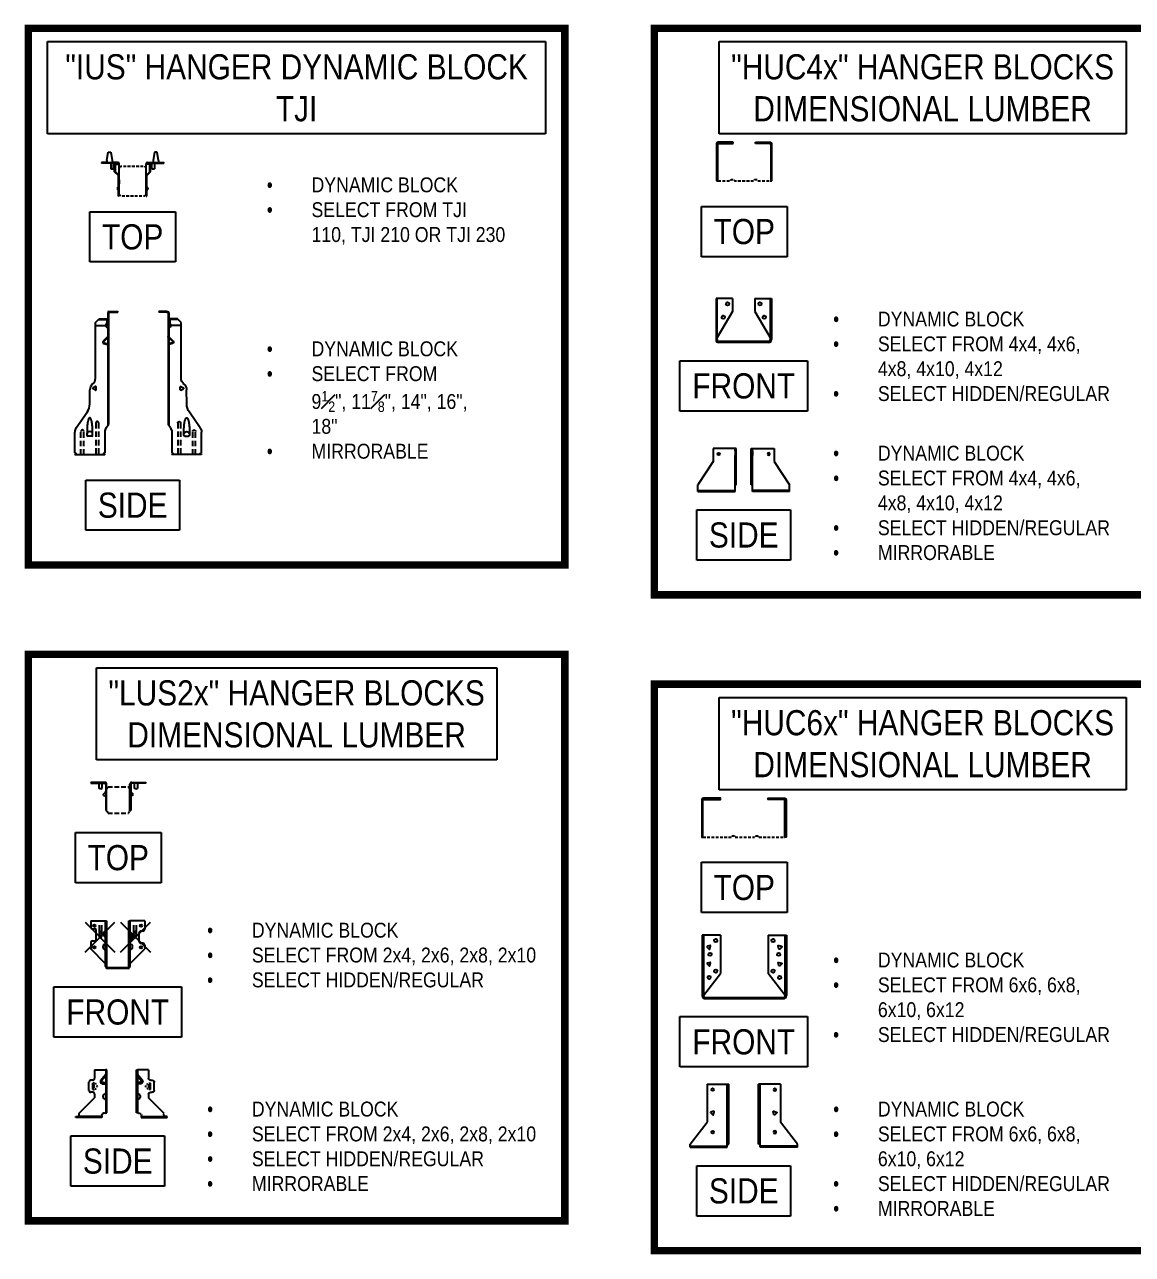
# Model space of a CAD drawing. Header units: inches. Extents: x -2661 to 42767, y -1222 to 9099.
# Drawn here: x 1316.3 to 1390.6, y 1635.5 to 1718 of the extents above; entities that cross this region are included whole.
import ezdxf

# ---------------------------------------------------------------- set-up
doc = ezdxf.new("R2010")
doc.units = ezdxf.units.IN
doc.header["$LTSCALE"] = 12
doc.header["$MEASUREMENT"] = 0
doc.header["$PDMODE"] = 3
for name, pattern in [('HIDDEN', [0.375, 0.25, -0.125]), ('HIDDEN2', [0.1875, 0.125, -0.0625]), ('HIDDEN4', [0.09375, 0.0625, -0.03125]), ('HIDDEN8', [0.04625, 0.03125, -0.015])]:
    doc.linetypes.add(name, pattern=pattern)
doc.layers.get('0').update_dxf_attribs({"linetype": 'CONTINUOUS'})
doc.layers.add('S-ANNO-NOTE', color=4, linetype='CONTINUOUS')
doc.layers.add('S-SIMPSON', color=2, linetype='CONTINUOUS')
doc.styles.add('Arial', font='arial.ttf', dxfattribs={"width": 0.85})

# ---------------------------------------------------------------- blocks, each defined once
blk = doc.blocks.new('HUC44-Top')
at = {"layer": 'S-SIMPSON'}
for p, q in [((-0.753, 0), (-1.752, 0)), ((-0.753, -0.08), (-0.753, 0)), ((-1.862, -0.11), (-1.862, -2.582)), ((-1.784, -0.142), (-1.784, -2.582)), ((-1.721, -0.08), (-0.753, -0.08)), ((0.753, 0), (1.751, 0)), ((0.753, -0.08), (0.753, 0)), ((1.722, -0.08), (0.753, -0.08)), ((1.784, -0.142), (1.784, -2.582)), ((1.861, -2.582), (1.861, -0.11)), ((1.861, -0.11), (1.861, -0.11)), ((-1.862, -2.582), (-1.751, -2.582)), ((1.749, -2.582), (1.861, -2.582))]:
    blk.add_line(p, q, dxfattribs=at)
at = {"layer": 'S-SIMPSON', "color": 1, "linetype": 'HIDDEN8', "ltscale": 0.5, "flags": 128}
blk.add_lwpolyline([(-1.751, -2.582), (-0.907, -2.582, -0.414214), (-0.813, -2.488), (-0.751, -2.488, -0.414214), (-0.657, -2.582), (0.655, -2.582, -0.414214), (0.749, -2.488), (0.812, -2.488, -0.414214), (0.905, -2.582), (1.749, -2.582)], format="xyb", dxfattribs=at)
at = {"layer": 'S-SIMPSON'}
for centre, radius, start, end in [((-1.752, -0.11), 0.11, 90, 180), ((-1.721, -0.142), 0.0625, 90, 180), ((1.722, -0.142), 0.062, 0, 90), ((1.751, -0.11), 0.11, 0, 90)]:
    blk.add_arc(centre, radius, start, end, dxfattribs=at)
blk = doc.blocks.new('HUC66-Top')
blk.add_line((2.804, -0.11), (2.804, -0.111))
at = {"layer": 'S-SIMPSON'}
for points in [[(-2.775, -0.141, -0.414214), (-2.713, -0.079), (-1.602, -0.079), (-1.602, 0), (-2.744, 0, 0.407024), (-2.854, -0.107), (-2.854, -2.611), (-2.775, -2.611)], [(2.725, -0.141, 0.414214), (2.663, -0.079), (1.602, -0.079), (1.602, 0), (2.694, 0, -0.414214), (2.804, -0.11), (2.804, -2.611), (2.725, -2.611)]]:
    blk.add_lwpolyline(points, format="xyb", close=True, dxfattribs=at)
at = {"layer": 'S-SIMPSON', "color": 1, "linetype": 'HIDDEN8', "ltscale": 0.5, "flags": 128}
blk.add_lwpolyline([(-2.775, -2.611), (-0.883, -2.611), (-0.883, -2.58, -0.414214), (-0.82, -2.518), (-0.695, -2.518, -0.414214), (-0.633, -2.58), (-0.633, -2.611), (0.68, -2.611), (0.68, -2.58, -0.414214), (0.742, -2.518), (0.867, -2.518, -0.414214), (0.93, -2.58), (0.93, -2.611), (2.725, -2.611)], format="xyb", dxfattribs=at)
blk = doc.blocks.new('LUS24-r')
for p, q in [((-0.812, 3.125), (-0.812, 2.562)), ((-0.812, 3.125), (-0.062, 3.125)), ((-0.385, 2.442), (-0.074, 2.812)), ((-0.074, 2.789), (-0.373, 2.433)), ((-0.062, 2.731), (-0.342, 2.398)), ((-0.062, 3.125), (-0.062, 0.25)), ((0, 3.125), (-0.062, 3.125)), ((0, 0.25), (0, 3.125)), ((-1.188, 1.75), (-1.188, 2.312)), ((-0.938, 2.438), (-1.062, 2.438)), ((-0.938, 1.814), (-0.938, 2.248)), ((-0.314, 2.321), (-0.136, 2.29)), ((-0.314, 2.273), (-0.142, 2.243)), ((-0.297, 2.201), (-0.063, 2.16)), ((-0.136, 2.29), (-0.142, 2.243)), ((-0.142, 2.242), (-0.063, 2.16)), ((-0.136, 2.29), (-0.056, 2.201)), ((-0.063, 2.16), (-0.056, 2.201)), ((-1.864, 0.199), (-0.812, 1.25)), ((-0.938, 1.625), (-1.062, 1.625)), ((-0.812, 1.5), (-0.812, 1.25)), ((-2.062, 0), (-1.93, 0)), ((-2.062, -0.062), (-2.062, 0)), ((-1.992, -0.062), (-1.864, 0.066)), ((-0.32, 0), (-0.32, -0.062)), ((-0.314, 0.13), (-0.249, 0.196)), ((-0.114, 0.199), (-0.062, 0.25)), ((-0.062, 0.25), (0, 0.25)), ((-0.32, -0.062), (-2.062, -0.062))]:
    blk.add_line(p, q)
at = {"linetype": 'HIDDEN'}
blk.add_line((-0.32, 0), (-1.93, 0), dxfattribs=at)
for centre, radius, start, end in [((-0.938, 2.562), 0.125, 270, 0), ((-0.112, 2.844), 0.0492, 320, 0), ((-0.112, 2.821), 0.0492, 320, 0), ((-1.062, 2.312), 0.125, 90, 180), ((-1.062, 1.75), 0.125, 180, 270), ((-0.938, 1.799), 0.449, 75.69552, 90), ((-0.938, 2.129), 0.0734, 57.39208, 90), ((-0.938, 2.106), 0.0503, 56.48918, 90), ((-0.938, 1.957), 0.0503, 270, 303.51082), ((-0.938, 1.934), 0.0734, 270, 302.60792), ((-0.938, 2.264), 0.449, 270, 284.30448), ((-0.961, 2.07), 0.0931, 32.02811, 56.48918), ((-0.961, 1.992), 0.0931, 303.51082, 327.97189), ((-0.967, 2.082), 0.129, 32.92267, 57.39208), ((-0.967, 1.98), 0.129, 302.60792, 327.07733), ((-0.999, 2.047), 0.138, 14.52655, 32.02811), ((-0.999, 2.016), 0.138, 327.97189, 345.47345), ((-1.058, 2.031), 0.199, 0, 14.52655), ((-1.058, 2.031), 0.199, 345.47345, 0), ((-1.015, 2.051), 0.185, 15.01337, 32.92267), ((-1.015, 2.011), 0.185, 327.07733, 344.98663), ((-1.09, 2.031), 0.263, 0, 15.01337), ((-1.09, 2.031), 0.263, 344.98663, 0), ((-0.905, 1.913), 0.33, 55.25172, 64.66892), ((-0.905, 2.149), 0.33, 295.33108, 304.74828), ((-0.854, 1.986), 0.242, 50.43639, 55.25172), ((-0.854, 2.077), 0.242, 304.74828, 309.56361), ((-0.778, 2.031), 0.153, 0, 23.01579), ((-0.778, 2.031), 0.153, 336.98421, 0), ((-0.272, 2.347), 0.148, 140, 260), ((-0.297, 2.37), 0.0984, 140, 260), ((-0.306, 2.367), 0.0471, 140, 260), ((-0.938, 1.5), 0.125, 0, 90), ((-0.062, 1.344), 0.188, 90.03056, 270), ((-1.93, 0.133), 0.0938, 314.99996, 45.00004), ((-0.243, 0.062), 0.0991, 136.2702, 218.55724), ((-0.18, 0.133), 0.0938, 45.00493, 137.32573)]:
    blk.add_arc(centre, radius, start, end)
blk = doc.blocks.new('*U1192')
at = {"layer": 'S-SIMPSON'}
blk.add_blockref('LUS24-r', (0, 0), dxfattribs=at)
blk.add_blockref('LUS24-r', (0, 0), dxfattribs=at)
blk.add_blockref('LUS24-r', (0, 0), dxfattribs=at)
blk = doc.blocks.new('IUS-9-1-2-Right')
for p, q in [((0.05, 0.05), (0.625, 0.05)), ((0.05, 0), (0.625, 0)), ((0.625, 0.05), (0.625, 0)), ((-0.875, -0.691), (-0.625, -0.441)), ((-0.874, -4.426), (-0.875, -0.691)), ((-0.675, -0.491), (-0.115, -0.491)), ((-0.625, -0.441), (-0.115, -0.441)), ((-0.115, -0.441), (-0.115, -0.747)), ((-0.05, -0.05), (-0.05, -7.594)), ((0, -0.05), (0, -7.523)), ((-0.875, -0.875), (-0.181, -0.875)), ((-1.103, -4.853), (-1.021, -4.771)), ((-0.05, -4.376), (0, -4.376)), ((-0.05, -4.593), (0, -4.593)), ((-1.25, -6.137), (-1.249, -5.206)), ((-0.868, -4.978), (-1.03, -5.072)), ((-0.868, -5.22), (-1.03, -5.126)), ((-0.821, -5.192), (-0.821, -5.004)), ((-2.16, -7.751), (-1.431, -6.71)), ((-2.25, -9.419), (-2.25, -8.038)), ((-0.25, -8.037), (-0.25, -9.419)), ((-0.16, -7.752), (0, -7.523)), ((-1.122, -8.306), (-1.378, -8.306)), ((-2.25, -9.5), (-2.25, -9.55)), ((-2.25, -9.55), (-0.25, -9.55)), ((-0.25, -9.5), (-0.25, -9.55))]:
    blk.add_line(p, q)
at = {"linetype": 'Continuous'}
for p, q in [((-0.059, -1.641), (-0.348, -1.93)), ((-0.05, -1.697), (-0.315, -1.962)), ((-0.305, -2.09), (-0.063, -2.155)), ((-0.293, -2.046), (-0.051, -2.111)), ((-0.051, -2.111), (-0.063, -2.155)), ((-2.25, -9.5), (-2.165, -9.5)), ((-0.335, -9.5), (-0.25, -9.5))]:
    blk.add_line(p, q, dxfattribs=at)
at = {"linetype": 'HIDDEN4', "ltscale": 0.5}
for p, q in [((-1.844, -9.55), (-1.844, -7.988)), ((-1.656, -9.55), (-1.656, -7.988)), ((-0.844, -7.425), (-0.844, -9.55)), ((-0.656, -7.425), (-0.656, -9.55))]:
    blk.add_line(p, q, dxfattribs=at)
blk.add_lwpolyline([(-1.062, -8.246), (-1.064, -7.88), (-1.067, -7.792), (-1.071, -7.712), (-1.076, -7.639), (-1.083, -7.572), (-1.09, -7.511), (-1.097, -7.455), (-1.105, -7.404), (-1.114, -7.357), (-1.123, -7.315), (-1.132, -7.276), (-1.141, -7.241), (-1.151, -7.209), (-1.162, -7.181), (-1.172, -7.155), (-1.184, -7.133), (-1.195, -7.113), (-1.208, -7.097), (-1.221, -7.084), (-1.236, -7.076), (-1.25, -7.074), (-1.264, -7.076), (-1.278, -7.084), (-1.292, -7.096), (-1.304, -7.112), (-1.316, -7.132), (-1.328, -7.154), (-1.338, -7.18), (-1.349, -7.208), (-1.359, -7.24), (-1.368, -7.275), (-1.378, -7.314), (-1.386, -7.356), (-1.395, -7.403), (-1.403, -7.454), (-1.411, -7.51), (-1.418, -7.571), (-1.424, -7.638), (-1.429, -7.711), (-1.434, -7.792), (-1.437, -7.879), (-1.438, -8.246)])
for centre, radius, start, end in [((0.05, -0.05), 0.1, 90, 180), ((-0.025, -0.875), 0.156, 125.16969, 260.83192), ((0.05, -0.05), 0.05, 90, 180), ((-0.749, -5.206), 0.5, 128.682, 179.95491), ((-1.374, -4.426), 0.5, 308.682, 0.01126), ((-1.015, -5.099), 0.0312, 120, 240), ((-0.852, -5.005), 0.0312, 0, 120), ((-0.852, -5.193), 0.0312, 240, 0), ((-2.25, -6.137), 1, 325, 359.95491), ((-1.75, -8.038), 0.5, 145, 180), ((-1.378, -8.246), 0.06, 180, 270), ((-1.25, -8.181), 0.187, 0, 180), ((-1.122, -8.246), 0.06, 270, 0), ((0.248, -8.037), 0.497, 145, 180), ((-2.25, -9.505), 0.0855, 328.24314, 90), ((-0.25, -9.505), 0.0855, 90, 211.75686)]:
    blk.add_arc(centre, radius, start, end)
at = {"linetype": 'Continuous'}
for centre, radius, start, end in [((-0.092, -1.609), 0.046, 315, 335.92939), ((-0.115, -1.602), 0.115, 315.16522, 351.56344), ((-0.28, -1.998), 0.096, 135, 255), ((-0.28, -1.998), 0.05, 135, 255)]:
    blk.add_arc(centre, radius, start, end, dxfattribs=at)
at = {"linetype": 'HIDDEN2'}
for centre in [(-0.75, -7.425), (-1.75, -7.988)]:
    blk.add_arc(centre, 0.0938, 0, 180, dxfattribs=at)
blk = doc.blocks.new('*U1191')
at = {"layer": 'S-SIMPSON'}
blk.add_blockref('IUS-9-1-2-Right', (0, 0), dxfattribs=at)
blk = doc.blocks.new('LUS-Top')
at = {"layer": 'S-SIMPSON'}
for p, q in [((-0.906, 0), (-1.844, 0)), ((-1.844, 0), (-1.844, -0.062)), ((0.906, 0), (1.844, 0)), ((1.844, 0), (1.844, -0.062)), ((-1.844, -0.062), (-0.906, -0.062)), ((-1.281, -0.417), (-1.281, -0.062)), ((-1.211, -0.438), (-1.281, -0.417)), ((-1.164, -0.438), (-1.211, -0.438)), ((-1.164, -0.438), (-1.094, -0.417)), ((-1.094, -0.062), (-1.094, -0.417)), ((-1.019, -0.827), (-0.863, -0.67)), ((-0.844, -0.125), (-0.844, -1.867)), ((-0.781, -1.93), (-0.781, -0.125)), ((0.781, -1.93), (0.781, -0.125)), ((0.844, -0.125), (0.844, -1.868)), ((1.019, -0.827), (0.863, -0.67)), ((1.844, -0.062), (0.906, -0.062)), ((1.094, -0.417), (1.094, -0.062)), ((1.164, -0.438), (1.094, -0.417)), ((1.211, -0.438), (1.164, -0.438)), ((1.211, -0.438), (1.281, -0.417)), ((1.281, -0.062), (1.281, -0.417)), ((-0.987, -0.859), (-1.019, -0.827)), ((-0.987, -0.859), (-0.844, -0.938)), ((0.987, -0.859), (0.844, -0.938)), ((0.987, -0.859), (1.019, -0.827)), ((-0.844, -1.867), (-0.75, -1.961)), ((0.848, -1.864), (0.75, -1.961))]:
    blk.add_line(p, q, dxfattribs=at)
at = {"layer": 'S-SIMPSON', "color": 1, "linetype": 'HIDDEN8', "ltscale": 0.8}
for points in [[(-0.75, -0.401, 0.317838), (-0.688, -0.312), (0.688, -0.312, 0.317838), (0.75, -0.401)], [(-0.75, -1.961), (-0.715, -1.996, -0.198912), (-0.688, -2.062), (0.688, -2.062, -0.198912), (0.715, -1.996), (0.75, -1.961)]]:
    blk.add_lwpolyline(points, format="xyb", dxfattribs=at)
at = {"layer": 'S-SIMPSON'}
for centre, radius, start, end in [((-0.906, -0.125), 0.125, 0, 90), ((0.906, -0.125), 0.125, 90, 180), ((-0.906, -0.125), 0.0625, 0, 90), ((-0.908, -0.625), 0.0647, 315, 0), ((-0.781, -0.312), 0.0937, 269.99988, 289.47113), ((0.781, -0.312), 0.0937, 250.52887, 270.00012), ((0.906, -0.125), 0.0625, 90, 180), ((0.908, -0.625), 0.0647, 180, 225)]:
    blk.add_arc(centre, radius, start, end, dxfattribs=at)
blk = doc.blocks.new('LUS24-f')
for p, q in [((-1.812, 3.125), (-1.812, 2.719)), ((-1.812, 3.125), (-0.812, 3.125)), ((-1.688, 2.594), (-1.562, 2.594)), ((-1.25, 2.844), (-1.25, 2.062)), ((-1.25, 2.844), (-1.25, 2.062)), ((-1.25, 2.719), (-1.25, 2.062)), ((-1.25, 2.719), (-1.25, 2.062)), ((-1.062, 2.062), (-1.062, 2.844)), ((-1.062, 2.062), (-1.062, 2.844)), ((-1.062, 2.062), (-1.062, 2.719)), ((-1.062, 2.062), (-1.062, 2.719)), ((-0.812, 0.062), (-0.812, 3.125)), ((-0.812, 3.125), (-0.75, 3.125)), ((-0.75, 3.125), (-0.75, 0.062)), ((0.75, 0.062), (0.75, 3.125)), ((0.75, 3.125), (0.812, 3.125)), ((0.812, 3.125), (0.812, 0.062)), ((1.812, 3.125), (0.812, 3.125)), ((1.062, 2.844), (1.062, 2.062)), ((1.062, 2.844), (1.062, 2.062)), ((1.062, 2.719), (1.062, 2.062)), ((1.062, 2.719), (1.062, 2.062)), ((1.25, 2.062), (1.25, 2.844)), ((1.25, 2.062), (1.25, 2.844)), ((1.25, 2.062), (1.25, 2.719)), ((1.25, 2.062), (1.25, 2.719)), ((1.812, 3.125), (1.812, 2.562)), ((-1.812, 1.656), (-1.812, 1.25)), ((-1.688, 1.781), (-1.562, 1.781)), ((-1.438, 1.906), (-1.438, 2.469)), ((-1.213, 2.185), (-1.25, 2.222)), ((-1.206, 2.178), (-1.25, 2.222)), ((-1.213, 2.185), (-1.25, 2.222)), ((-1.206, 2.178), (-1.25, 2.222)), ((-1.157, 1.969), (-1.25, 2.062)), ((-1.157, 1.969), (-1.25, 2.062)), ((-1.157, 1.969), (-1.25, 2.062)), ((-1.157, 1.969), (-1.25, 2.062)), ((-1.157, 2.129), (-1.156, 2.129)), ((-1.157, 2.129), (-1.156, 2.129)), ((-1.157, 1.969), (-1.156, 1.969)), ((-1.157, 1.969), (-1.156, 1.969)), ((-1.157, 1.969), (-1.156, 1.969)), ((-1.157, 1.969), (-1.156, 1.969)), ((-1.156, 1.969), (-1.062, 2.062)), ((-1.156, 1.969), (-1.062, 2.062)), ((-1.156, 1.969), (-1.062, 2.062)), ((-1.156, 1.969), (-1.062, 2.062)), ((-1.107, 2.178), (-1.062, 2.223)), ((-1.107, 2.178), (-1.062, 2.223)), ((-1.1, 2.185), (-1.062, 2.223)), ((-1.1, 2.185), (-1.062, 2.223)), ((1.099, 2.185), (1.062, 2.222)), ((1.106, 2.178), (1.062, 2.222)), ((1.099, 2.185), (1.062, 2.222)), ((1.106, 2.178), (1.062, 2.222)), ((1.156, 1.969), (1.062, 2.062)), ((1.156, 1.969), (1.062, 2.062)), ((1.156, 1.969), (1.062, 2.062)), ((1.156, 1.969), (1.062, 2.062)), ((1.156, 2.129), (1.156, 2.129)), ((1.156, 2.129), (1.156, 2.129)), ((1.156, 1.969), (1.25, 2.062)), ((1.156, 1.969), (1.25, 2.062)), ((1.156, 1.969), (1.25, 2.062)), ((1.156, 1.969), (1.25, 2.062)), ((1.156, 1.969), (1.156, 1.969)), ((1.156, 1.969), (1.156, 1.969)), ((1.156, 1.969), (1.156, 1.969)), ((1.156, 1.969), (1.156, 1.969)), ((1.205, 2.178), (1.25, 2.223)), ((1.205, 2.178), (1.25, 2.223)), ((1.212, 2.185), (1.25, 2.223)), ((1.212, 2.185), (1.25, 2.223)), ((1.438, 1.75), (1.438, 2.312)), ((1.688, 2.438), (1.562, 2.438)), ((-0.812, 0.25), (-1.812, 1.25)), ((0.812, 0.25), (1.812, 1.25)), ((1.688, 1.625), (1.562, 1.625)), ((1.812, 1.5), (1.812, 1.25)), ((-0.688, 0), (0.688, 0)), ((0.688, -0.062), (-0.688, -0.062))]:
    blk.add_line(p, q)
for centre in [(-1.562, 2.812), (1.562, 2.812), (-1.562, 1.344), (1.562, 1.344)]:
    blk.add_circle(centre, 0.0781)
for centre, radius, start, end in [((-1.688, 2.719), 0.125, 180, 270), ((-1.562, 2.469), 0.125, 0, 90), ((1.688, 2.562), 0.125, 270, 0), ((-1.688, 1.656), 0.125, 90, 180), ((-1.562, 1.906), 0.125, 270, 0), ((-1.157, 2.287), 0.114, 54.80881, 127.53826), ((-1.157, 2.287), 0.114, 54.80881, 127.53826), ((-1.157, 2.44), 0.114, 232.46174, 305.19119), ((-1.157, 2.44), 0.114, 232.46174, 305.19119), ((-1.157, 2.228), 0.07, 225, 315), ((-1.157, 2.228), 0.07, 225, 315), ((-0.821, 2.25), 0.167, 156.99204, 180), ((-0.821, 2.25), 0.167, 180, 203.00796), ((-0.817, 2.248), 0.171, 134.28797, 156.99204), ((-0.817, 2.252), 0.171, 203.00796, 225.71203), ((-0.845, 2.25), 0.11, 154.68018, 180), ((-0.845, 2.25), 0.11, 180, 205.31982), ((-0.829, 2.242), 0.127, 131.20188, 154.68018), ((-0.829, 2.258), 0.127, 205.31982, 228.79812), ((-0.814, 2.246), 0.175, 112.00089, 134.28797), ((-0.814, 2.254), 0.175, 225.71203, 247.99911), ((-0.819, 2.231), 0.143, 109.9327, 131.20188), ((-0.819, 2.269), 0.143, 228.79812, 250.0673), ((-0.812, 2.241), 0.18, 104.8384, 112.00089), ((-0.812, 2.259), 0.18, 247.99911, 255.1616), ((-0.812, 2.212), 0.163, 106.42048, 109.9327), ((-0.812, 2.288), 0.163, 250.0673, 253.57952), ((-0.864, 2.467), 0.052, 276.61475, 0.38141), ((-0.864, 2.033), 0.052, 359.61859, 83.38525), ((-0.865, 2.467), 0.0986, 273.85809, 302.25182), ((-0.865, 2.033), 0.0986, 57.74818, 86.14191), ((0.864, 2.248), 0.052, 179.61859, 263.38525), ((0.865, 2.248), 0.0986, 237.74818, 266.14191), ((0.865, 1.814), 0.0986, 93.85809, 122.25182), ((0.864, 1.815), 0.052, 96.61475, 180.38141), ((0.812, 2.023), 0.18, 67.99911, 75.1616), ((0.812, 1.994), 0.163, 70.0673, 73.57952), ((0.812, 2.069), 0.163, 286.42048, 289.9327), ((0.812, 2.04), 0.18, 284.8384, 292.00089), ((0.819, 2.012), 0.143, 48.79812, 70.0673), ((0.819, 2.051), 0.143, 289.9327, 311.20188), ((0.814, 2.027), 0.175, 45.71203, 67.99911), ((0.814, 2.036), 0.175, 292.00089, 314.28797), ((0.829, 2.024), 0.127, 25.31982, 48.79812), ((0.829, 2.039), 0.127, 311.20188, 334.68018), ((0.817, 2.03), 0.171, 23.00796, 45.71203), ((0.817, 2.033), 0.171, 314.28797, 336.99204), ((0.845, 2.031), 0.11, 0, 25.31982), ((0.845, 2.031), 0.11, 334.68018, 0), ((0.821, 2.031), 0.167, 0, 23.00796), ((0.821, 2.031), 0.167, 336.99204, 0), ((1.155, 2.287), 0.114, 54.80881, 127.53826), ((1.155, 2.287), 0.114, 54.80881, 127.53826), ((1.155, 2.44), 0.114, 232.46174, 305.19119), ((1.155, 2.44), 0.114, 232.46174, 305.19119), ((1.156, 2.228), 0.07, 225, 315), ((1.156, 2.228), 0.07, 225, 315), ((1.562, 2.312), 0.125, 90, 180), ((1.562, 1.75), 0.125, 180, 270), ((-0.812, 1.375), 0.188, 90, 270), ((0.812, 1.375), 0.188, 270, 90), ((1.688, 1.5), 0.125, 0, 90), ((-0.688, 0.062), 0.125, 180, 270), ((-0.688, 0.062), 0.0625, 180, 270), ((0.688, 0.062), 0.0625, 270, 0), ((0.688, 0.062), 0.125, 270, 0)]:
    blk.add_arc(centre, radius, start, end)
for p in [(-1.188, 2.031), (-1.188, 2.031), (1.188, 2.031), (1.188, 2.031), (1.188, 2.031)]:
    blk.add_point(p)
blk = doc.blocks.new('*U1190')
at = {"layer": 'S-SIMPSON'}
blk.add_blockref('LUS24-f', (0, 0), dxfattribs=at)
blk = doc.blocks.new('*U1188')
at = {"layer": 'S-SIMPSON', "xscale": -1}
blk.add_blockref('LUS24-r', (0, 0), dxfattribs=at)
blk.add_blockref('LUS24-r', (0, 0), dxfattribs=at)
blk.add_blockref('LUS24-r', (0, 0), dxfattribs=at)
blk = doc.blocks.new('*U1180')
at = {"layer": 'S-SIMPSON', "xscale": -1}
blk.add_blockref('IUS-9-1-2-Right', (0, 0), dxfattribs=at)
blk = doc.blocks.new('HUC44-f')
for p, q in [((-1.861, 2.872), (-1.861, 0.11)), ((-0.751, 2.872), (-1.861, 2.872)), ((-1.783, 0.105), (-1.783, 2.872)), ((-0.751, 2.872), (-0.751, 1.997)), ((0.751, 2.872), (0.751, 1.997)), ((0.751, 2.872), (1.783, 2.872)), ((1.783, 2.872), (1.783, 0.122)), ((1.783, 2.872), (1.862, 2.872)), ((1.862, 2.872), (1.862, 0.12)), ((-0.751, 1.997), (-1.783, 0.257)), ((0.751, 1.997), (1.783, 0.257)), ((1.658, 0), (-1.658, 0)), ((1.662, -0.079), (-1.661, -0.079))]:
    blk.add_line(p, q)
for centre in [(-1.088, 2.51), (1.088, 2.51), (-1.376, 1.622), (1.376, 1.622)]:
    blk.add_circle(centre, 0.109)
for centre, radius, start, end in [((-1.661, 0.121), 0.2, 180, 270), ((-1.658, 0.125), 0.125, 180, 270), ((1.658, 0.125), 0.125, 270, 0), ((1.662, 0.121), 0.2, 270, 0)]:
    blk.add_arc(centre, radius, start, end)
blk = doc.blocks.new('*U1185')
at = {"layer": 'S-SIMPSON'}
blk.add_blockref('HUC44-f', (0, 0), dxfattribs=at)
blk = doc.blocks.new('HUC44-r')
for p, q in [((-1.552, 2.812), (-1.552, 1.938)), ((0, 2.812), (-1.552, 2.812)), ((-0.08, 2.656), (-0.08, 2.344)), ((0, 0.373), (0, 2.812)), ((-1.552, 1.938), (-2.577, 0.374)), ((-2.577, -0.063), (-2.577, 0.374)), ((-0.08, -0.063), (-0.08, 0.373)), ((-0.08, 0.373), (0, 0.373)), ((-2.577, -0.063), (-0.08, -0.063))]:
    blk.add_line(p, q)
at = {"linetype": 'HIDDEN'}
for p, q in [((-0.08, 2.656), (-0.08, 2.812)), ((-0.08, 0.373), (-0.08, 2.344)), ((-2.577, 0), (-0.08, 0))]:
    blk.add_line(p, q, dxfattribs=at)
blk.add_circle((-1.178, 2.437), 0.078)
blk = doc.blocks.new('*U1178')
at = {"layer": 'S-SIMPSON'}
blk.add_blockref('HUC44-r', (0, 0), dxfattribs=at)
blk = doc.blocks.new('*U1176')
at = {"layer": 'S-SIMPSON', "xscale": -1}
blk.add_blockref('HUC44-r', (0, 0), dxfattribs=at)
blk = doc.blocks.new('HUC66-f')
for p, q in [((-2.824, 4.188), (-2.824, 0.118)), ((-1.59, 4.188), (-2.824, 4.188)), ((-2.745, 4.188), (-2.745, 0.122)), ((-1.59, 4.188), (-1.59, 1.615)), ((1.611, 4.188), (1.611, 1.615)), ((1.611, 4.188), (2.828, 4.188)), ((2.75, 0.125), (2.75, 4.188)), ((2.828, 4.188), (2.828, 0.121)), ((-2.729, 0.138), (-1.59, 1.615)), ((2.75, 0.138), (1.611, 1.615)), ((-2.625, 0), (2.625, 0)), ((-2.624, -0.079), (2.628, -0.079))]:
    blk.add_line(p, q)
for points in [[(-2.294, 3.482), (-2.477, 3.433, 0.57735), (-2.491, 3.381), (-2.357, 3.247, 0.57735), (-2.305, 3.261), (-2.256, 3.444, 0.57735)], [(2.315, 3.482), (2.498, 3.433, -0.57735), (2.512, 3.381), (2.378, 3.247, -0.57735), (2.326, 3.261), (2.277, 3.444, -0.57735)], [(-2.294, 2.354), (-2.477, 2.305, 0.57735), (-2.491, 2.253), (-2.357, 2.119, 0.57735), (-2.305, 2.133), (-2.256, 2.316, 0.57735)], [(2.315, 2.354), (2.498, 2.305, -0.57735), (2.512, 2.253), (2.378, 2.119, -0.57735), (2.326, 2.133), (2.277, 2.316, -0.57735)]]:
    blk.add_lwpolyline(points, format="xyb", close=True)
for centre in [(-1.911, 3.813), (1.932, 3.813), (-2.29, 2.891), (2.311, 2.891), (-1.911, 1.767), (1.932, 1.767), (-2.353, 1.34), (2.374, 1.34)]:
    blk.add_circle(centre, 0.109)
for centre, radius, start, end in [((-2.624, 0.121), 0.2, 180, 270), ((-2.62, 0.125), 0.125, 180, 269.9927), ((2.625, 0.125), 0.125, 269.9927, 0), ((2.628, 0.121), 0.2, 270, 0)]:
    blk.add_arc(centre, radius, start, end)
blk = doc.blocks.new('*U1177')
at = {"layer": 'S-SIMPSON'}
blk.add_blockref('HUC66-f', (0, 0), dxfattribs=at)
blk = doc.blocks.new('HUC66-r')
for p, q in [((-1.46, 4.181), (-1.46, 1.612)), ((-1.46, 4.181), (0, 4.181)), ((-0.106, -0.062), (-0.106, 4.181)), ((0, 0.134), (0, 4.181)), ((-2.598, 0.134), (-1.46, 1.612)), ((-2.598, -0.062), (-2.598, 0.134)), ((-0.106, 0.134), (0, 0.134)), ((-2.598, -0.062), (-0.106, -0.062))]:
    blk.add_line(p, q)
at = {"linetype": 'HIDDEN'}
blk.add_line((-2.598, 0), (-0.106, 0), dxfattribs=at)
blk.add_lwpolyline([(-1.015, 2.348), (-1.198, 2.299, 0.57735), (-1.212, 2.247), (-1.078, 2.113, 0.57735), (-1.026, 2.127), (-0.977, 2.31, 0.57735)], format="xyb", close=True)
for centre in [(-1.085, 3.806), (-1.085, 0.946)]:
    blk.add_circle(centre, 0.0855)
blk = doc.blocks.new('*U1175')
at = {"layer": 'S-SIMPSON'}
blk.add_blockref('HUC66-r', (0, 0), dxfattribs=at)
blk = doc.blocks.new('*U1173')
at = {"layer": 'S-SIMPSON', "xscale": -1}
blk.add_blockref('HUC66-r', (0, 0), dxfattribs=at)
blk = doc.blocks.new('IUS-110-t')
at = {"layer": 'S-SIMPSON'}
for p, q in [((-1.743, 0), (-2.081, 0)), ((-2.081, 0), (-2.081, -0.046)), ((-1.831, 0), (-1.831, -0.046)), ((-1.002, 0), (-1.368, 0)), ((1.002, 0), (1.368, 0)), ((1.743, 0), (2.081, 0)), ((1.831, 0), (1.831, -0.046)), ((2.081, 0), (2.081, -0.046)), ((-1.002, -0.046), (-2.081, -0.046)), ((-1.469, -0.046), (-1.469, -0.418)), ((-1.281, -0.418), (-1.281, -0.046)), ((-1.207, -0.621), (-1.207, -0.111)), ((-1.207, -0.111), (-0.91, -0.111)), ((-0.957, -0.871), (-1.207, -0.621)), ((-0.91, -0.871), (-1.16, -0.621)), ((-1.157, -0.624), (-1.157, -0.111)), ((-0.956, -0.111), (-0.956, -0.092)), ((-0.91, -2.25), (-0.91, -0.092)), ((-0.91, -0.312), (-0.879, -0.312)), ((0.91, -0.312), (0.879, -0.312)), ((0.91, -2.25), (0.91, -0.092)), ((1.207, -0.111), (0.91, -0.111)), ((0.91, -0.871), (1.16, -0.621)), ((0.956, -0.111), (0.956, -0.092)), ((0.957, -0.871), (1.207, -0.621)), ((1.002, -0.046), (2.081, -0.046)), ((1.157, -0.624), (1.157, -0.111)), ((1.207, -0.621), (1.207, -0.111)), ((1.281, -0.418), (1.281, -0.046)), ((1.469, -0.046), (1.469, -0.418)), ((-0.956, -2.25), (-0.956, -0.871)), ((-0.91, -1.296), (-0.956, -1.296)), ((-0.91, -1.523), (-0.956, -1.523)), ((-0.91, -1.169), (-0.91, -1.424)), ((0.91, -1.296), (0.956, -1.296)), ((0.91, -1.523), (0.956, -1.523)), ((0.956, -2.25), (0.956, -0.871)), ((-0.961, -1.794), (-0.961, -1.794)), ((-0.91, -2.25), (-0.956, -2.25)), ((-0.91, -2.188), (-0.879, -2.188)), ((0.91, -2.188), (0.879, -2.188)), ((0.91, -2.25), (0.956, -2.25)), ((0.961, -1.794), (0.961, -1.794))]:
    blk.add_line(p, q, dxfattribs=at)
at = {"layer": 'S-SIMPSON', "linetype": 'Continuous'}
for p, q in [((-1.743, 0.125), (-1.649, 0.688)), ((-1.743, 0.125), (-1.743, -0.046)), ((-1.649, 0.688), (-1.462, 0.688)), ((-1.462, 0.688), (-1.368, 0.125)), ((-1.368, 0.125), (-1.368, -0.046)), ((1.462, 0.688), (1.368, 0.125)), ((1.368, 0.125), (1.368, -0.046)), ((1.649, 0.688), (1.462, 0.688)), ((1.743, 0.125), (1.649, 0.688)), ((1.743, 0.125), (1.743, -0.046)), ((-1.207, -0.621), (-1.16, -0.621)), ((1.207, -0.621), (1.16, -0.621)), ((-0.957, -0.871), (-0.91, -0.871)), ((0.957, -0.871), (0.91, -0.871)), ((-1.011, -1.706), (-1.011, -1.794)), ((1.011, -1.706), (1.011, -1.794))]:
    blk.add_line(p, q, dxfattribs=at)
at = {"layer": 'S-SIMPSON', "linetype": 'HIDDEN'}
for p, q in [((-1.743, 0), (-1.368, 0)), ((1.368, 0), (1.743, 0))]:
    blk.add_line(p, q, dxfattribs=at)
at = {"layer": 'S-SIMPSON', "color": 1, "linetype": 'HIDDEN8', "ltscale": 0.5, "flags": 128}
for points in [[(-0.875, -0.312, 0.395434), (-0.817, -0.25), (0.817, -0.25, 0.395434), (0.875, -0.312)], [(0.875, -2.188, 0.395434), (0.817, -2.25), (-0.817, -2.25, 0.395434), (-0.875, -2.188)]]:
    blk.add_lwpolyline(points, format="xyb", dxfattribs=at)
at = {"layer": 'S-SIMPSON'}
for centre, radius, start, end in [((-1.002, -0.092), 0.092, 0, 90), ((-1.002, -0.092), 0.046, 0, 90), ((-0.879, -0.25), 0.0625, 270, 273.69793), ((0.879, -0.25), 0.0625, 266.30207, 270), ((1.002, -0.092), 0.092, 90, 180), ((1.002, -0.092), 0.046, 90, 180), ((-0.961, -1.706), 0.05, 85.09553, 179.6841), ((-0.961, -1.794), 0.05, 179.6841, 274.27266), ((-0.879, -2.25), 0.0625, 86.30207, 90), ((0.879, -2.25), 0.0625, 90, 93.69793), ((0.961, -1.706), 0.05, 0.3159, 94.90447), ((0.961, -1.794), 0.05, 265.72734, 0.3159)]:
    blk.add_arc(centre, radius, start, end, dxfattribs=at)
at = {"layer": 'S-SIMPSON', "linetype": 'Continuous'}
for centre in [(-1.375, -0.418), (1.375, -0.418)]:
    blk.add_ellipse(centre, major_axis=(0.094, 0), ratio=0.194198, start_param=3.141593, end_param=6.283185, dxfattribs=at)
blk = doc.blocks.new('*U1174')
at = {"layer": 'S-SIMPSON'}
blk.add_blockref('IUS-110-t', (0, 0), dxfattribs=at)

msp = doc.modelspace()

# ---------------------------------------------------------------- linework, layer by layer
at = {"layer": 'S-ANNO-NOTE', "color": 191, "const_width": 0.5}
for points in [[(1316.57281, 1717.79979), (1352.57281, 1717.79979), (1352.57281, 1681.79979), (1316.57281, 1681.79979)], [(1358.57281, 1717.79979), (1394.57281, 1717.79979), (1394.57281, 1679.79979), (1358.57281, 1679.79979)], [(1316.57281, 1675.79979), (1352.57281, 1675.79979), (1352.57281, 1637.79979), (1316.57281, 1637.79979)], [(1358.57281, 1673.79979), (1394.57281, 1673.79979), (1394.57281, 1635.79979), (1358.57281, 1635.79979)]]:
    msp.add_lwpolyline(points, close=True, dxfattribs=at)

# ---------------------------------------------------------------- block references
for name, p in [('*U1174', (1323.57281, 1708.79979)), ('*U1178', (1364.07281, 1686.79979)), ('*U1176', (1365.07281, 1686.79979)), ('*U1190', (1322.57281, 1654.79979)), ('*U1177', (1364.60713, 1652.78739)), ('*U1175', (1363.57281, 1642.79979)), ('*U1173', (1365.57281, 1642.79979))]:
    msp.add_blockref(name, p)
at = {"layer": 'S-SIMPSON'}
for name, p in [('HUC44-Top', (1364.60713, 1710.15529)), ('*U1185', (1364.57281, 1696.79979)), ('*U1191', (1321.94781, 1698.74979)), ('*U1180', (1325.94781, 1698.74979)), ('LUS-Top', (1322.60713, 1667.21779)), ('HUC66-Top', (1364.60713, 1666.15529)), ('*U1192', (1321.83114, 1644.79979)), ('*U1188', (1323.83114, 1644.79979))]:
    msp.add_blockref(name, p, dxfattribs=at)

# ---------------------------------------------------------------- texts
at = {"layer": 'S-ANNO-NOTE', "color": 191, "char_height": 1.6875, "attachment_point": 5, "style": 'Arial', "bg_fill": 16, "box_fill_scale": 1.5, "bg_fill_color": 256, "bg_fill_transparency": 0}
for s, insert, width in [('\\A1;"IUS" HANGER DYNAMIC BLOCK\\PTJI', (1334.57281, 1713.79979), 31.7199246), ('\\A1;"HUC4x" HANGER BLOCKS\\PDIMENSIONAL LUMBER', (1376.57281, 1713.79979), 25.6086298), ('\\A1;TOP', (1323.57281, 1703.79979), 4.0489755), ('\\A1;TOP', (1364.60713, 1704.15529), 4.0489755), ('\\A1;FRONT', (1364.57281, 1693.79979), 6.87761), ('\\A1;SIDE', (1323.57281, 1685.79979), 4.5861323), ('\\A1;SIDE', (1364.57281, 1683.79979), 4.5861323), ('\\A1;"LUS2x" HANGER BLOCKS\\PDIMENSIONAL LUMBER', (1334.57281, 1671.79979), 25.165402), ('\\A1;"HUC6x" HANGER BLOCKS\\PDIMENSIONAL LUMBER', (1376.57281, 1669.79979), 25.6086298), ('\\A1;TOP', (1322.60713, 1662.15529), 4.0489755), ('\\A1;TOP', (1364.60713, 1660.15529), 4.0489755), ('\\A1;FRONT', (1322.57281, 1651.79979), 6.87761), ('\\A1;FRONT', (1364.57281, 1649.79979), 6.87761), ('\\A1;SIDE', (1322.57281, 1641.79979), 4.5861323), ('\\A1;SIDE', (1364.57281, 1639.79979), 4.5861323)]:
    msp.add_mtext(s, dxfattribs=dict(at, insert=insert, width=width))
at = {"layer": 'S-ANNO-NOTE', "color": 191, "char_height": 1, "attachment_point": 1, "style": 'Arial'}
for s, insert, width in [('\\A1;\\pxi-3,l3,t3;{\\fSymbol|b0|i0|c2|p18;·^I}DYNAMIC BLOCK\\P{\\fSymbol|b0|i0|c2|p18;·^I}SELECT FROM TJI 110, TJI 210 OR TJI 230', (1332.57281, 1707.79979), 15.980929), ('\\A1;\\pxi-3,l3,t3;{\\fSymbol|b0|i0|c2|p18;·^I}DYNAMIC BLOCK\\P{\\fSymbol|b0|i0|c2|p18;·^I}SELECT FROM 4x4, 4x6, 4x8, 4x10, 4x12\\P{\\fSymbol|b0|i0|c2|p18;·^I}SELECT HIDDEN/REGULAR', (1370.57281, 1698.79979), 19.0840668), ('\\A1;\\pxi-3,l3,t3;{\\fSymbol|b0|i0|c2|p18;·^I}DYNAMIC BLOCK\\P{\\fSymbol|b0|i0|c2|p18;·^I}SELECT FROM 9{\\H0.7x;\\S1#2;}", 11{\\H0.7x;\\S7#8;}", 14", 16", 18"\\P{\\fSymbol|b0|i0|c2|p18;·^I}MIRRORABLE', (1332.57281, 1696.79979), 13.9891293), ('\\A1;\\pxi-3,l3,t3;{\\fSymbol|b0|i0|c2|p18;·^I}DYNAMIC BLOCK\\P{\\fSymbol|b0|i0|c2|p18;·^I}SELECT FROM 4x4, 4x6, 4x8, 4x10, 4x12\\P{\\fSymbol|b0|i0|c2|p18;·^I}SELECT HIDDEN/REGULAR\\P{\\fSymbol|b0|i0|c2|p18;·^I}MIRRORABLE', (1370.57281, 1689.79979), 19.0840668), ('\\A1;\\pxi-3,l3,t3;{\\fSymbol|b0|i0|c2|p18;·^I}DYNAMIC BLOCK\\P{\\fSymbol|b0|i0|c2|p18;·^I}SELECT FROM 2x4, 2x6, 2x8, 2x10\\P{\\fSymbol|b0|i0|c2|p18;·^I}SELECT HIDDEN/REGULAR', (1328.57281, 1657.79979), 22.0376138), ('\\A1;\\pxi-3,l3,t3;{\\fSymbol|b0|i0|c2|p18;·^I}DYNAMIC BLOCK\\P{\\fSymbol|b0|i0|c2|p18;·^I}SELECT FROM 6x6, 6x8, 6x10, 6x12\\P{\\fSymbol|b0|i0|c2|p18;·^I}SELECT HIDDEN/REGULAR', (1370.57281, 1655.79979), 19.0840668), ('\\A1;\\pxi-3,l3,t3;{\\fSymbol|b0|i0|c2|p18;·^I}DYNAMIC BLOCK\\P{\\fSymbol|b0|i0|c2|p18;·^I}SELECT FROM 2x4, 2x6, 2x8, 2x10\\P{\\fSymbol|b0|i0|c2|p18;·^I}SELECT HIDDEN/REGULAR\\P{\\fSymbol|b0|i0|c2|p18;·^I}MIRRORABLE', (1328.57281, 1645.79979), 22.0376138), ('\\A1;\\pxi-3,l3,t3;{\\fSymbol|b0|i0|c2|p18;·^I}DYNAMIC BLOCK\\P{\\fSymbol|b0|i0|c2|p18;·^I}SELECT FROM 6x6, 6x8, 6x10, 6x12\\P{\\fSymbol|b0|i0|c2|p18;·^I}SELECT HIDDEN/REGULAR\\P{\\fSymbol|b0|i0|c2|p18;·^I}MIRRORABLE', (1370.57281, 1645.79979), 18.5784733)]:
    msp.add_mtext(s, dxfattribs=dict(at, insert=insert, width=width))

doc.saveas('drawing.dxf')
